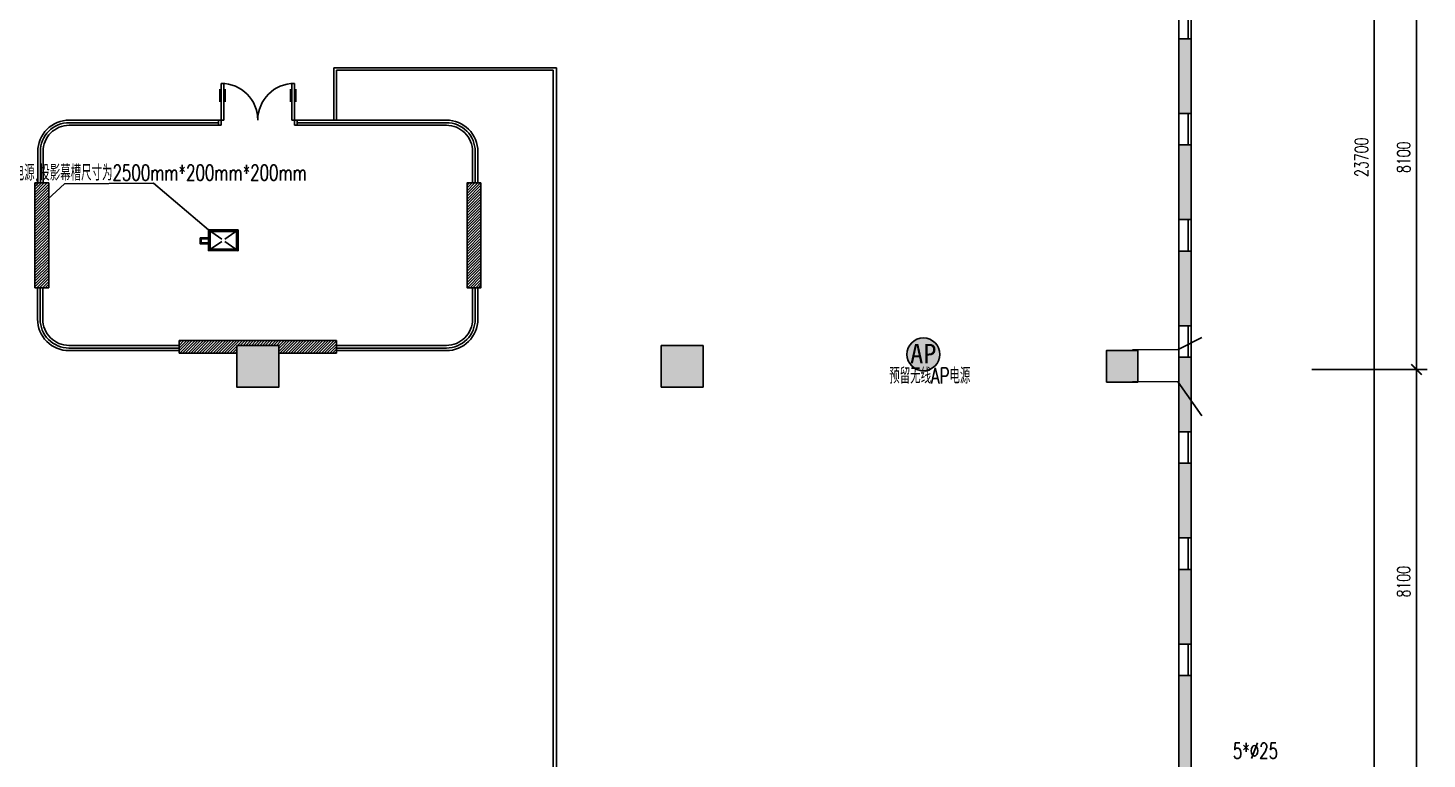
# Model space of a CAD drawing. Extents: x 243000 to 1039751, y -184758 to -16773.
# Drawn here: x 841815 to 868522, y -83681 to -69731 of the extents above; entities that cross this region are included whole.
import ezdxf
from ezdxf.enums import TextEntityAlignment as Align

# ---------------------------------------------------------------- set-up
doc = ezdxf.new("R2010")
doc.units = 0
doc.header["$LTSCALE"] = 1000
doc.header["$MEASUREMENT"] = 0
doc.layers.get('0').update_dxf_attribs({"linetype": 'CONTINUOUS'})
for name, color, linetype in [('_PAS CABLE TRAY', 7, 'CONTINUOUS'), ('WALL', 7, 'CONTINUOUS'), ('Z-TEXT', 7, 'CONTINUOUS'), ('会议', 7, 'CONTINUOUS'), ('楼梯', 4, 'CONTINUOUS'), ('玻璃线', 5, 'CONTINUOUS'), ('轴线标注', 1, 'CONTINUOUS'), ('门', 3, 'CONTINUOUS')]:
    doc.layers.add(name, color=color, linetype=linetype)
doc.styles.add('CHINESE', font='')
doc.styles.add('DIM_FONT', font='romans.shx', dxfattribs={"width": 0.7, "height": 250, "bigfont": 'hztxt.shx'})
doc.styles.add('ROMANS', font='romans.shx', dxfattribs={"width": 0.7, "bigfont": 'hzdxf.shx'})
doc.styles.get('CHINESE').set_extended_font_data('NSimSun')
pattern_1 = [(45, (504728.568, 22557.45), (-26.5165043, 26.5165043), [])]

# ---------------------------------------------------------------- blocks, each defined once
blk = doc.blocks.new('_fzh')
at = {"layer": 'WALL'}
blk.add_hatch(color=7, dxfattribs=at).paths.add_polyline_path([(0.5, 0.5), (-0.5, 0.5), (-0.5, -0.5), (0.5, -0.5)])
at = {"layer": 'WALL', "color": 7}
blk.add_lwpolyline([(-0.5, -0.5), (0.5, -0.5), (0.5, 0.5), (-0.5, 0.5)], close=True, dxfattribs=at)
blk = doc.blocks.new('_ArchTick')
at = {"color": 0, "linetype": 'ByBlock', "const_width": 0.15}
blk.add_lwpolyline([(-0.5, -0.5), (0.5, 0.5)], dxfattribs=at)
blk = doc.blocks.new('ap')
at = {"layer": '_PAS CABLE TRAY', "linetype": 'ByBlock'}
h = blk.add_hatch(color=6, dxfattribs=at)
h.set_gradient(color1=(255, 0, 191), one_color=1, tint=1, name='SPHERICAL')
h.paths.add_polyline_path([(398747, 179710, 1), (398153, 179710, 1)])
at = {"layer": '_PAS CABLE TRAY', "color": 24, "linetype": 'ByBlock'}
blk.add_circle((398450, 179710), 297, dxfattribs=at)
at = {"layer": '_PAS CABLE TRAY', "color": 6, "linetype": 'ByBlock', "insert": (398210, 179900), "char_height": 350, "width": 670, "attachment_point": 1, "style": 'CHINESE'}
blk.add_mtext('{\\fSimSun|b0|i0|c0|p2;\\C4;AP}', dxfattribs=at)

msp = doc.modelspace()

# ---------------------------------------------------------------- hatches: boundary and pattern name
at = {"layer": 'WALL'}
h = msp.add_hatch(color=7, dxfattribs=at)
h.paths.add_polyline_path([(864022, -63263), (863782, -63263), (863782, -61838), (864022, -61838)])
h.paths.add_polyline_path([(864022, -65288), (863782, -65288), (863782, -63863), (864022, -63863)])
h.paths.add_polyline_path([(864022, -67313), (863782, -67313), (863782, -65888), (864022, -65888)])
h.paths.add_polyline_path([(864022, -69338), (863782, -69338), (863782, -68088), (863782, -67913), (864022, -67913)])
h.paths.add_polyline_path([(864022, -71363), (863782, -71363), (863782, -69938), (864022, -69938)])
h.paths.add_polyline_path([(864022, -73388), (863782, -73388), (863782, -71963), (864022, -71963)])
h.paths.add_polyline_path([(864022, -75413), (863782, -75413), (863782, -73988), (864022, -73988)])
h.paths.add_polyline_path([(864022, -77438), (863782, -77438), (863782, -76188), (863782, -76013), (864022, -76013)])
h.paths.add_polyline_path([(864022, -79463), (863782, -79463), (863782, -78038), (864022, -78038)])
h.paths.add_polyline_path([(864022, -81488), (863782, -81488), (863782, -80063), (864022, -80063)])
h.paths.add_polyline_path([(864022, -84113), (863782, -84113), (863782, -83513), (863782, -82088), (864022, -82088), (864022, -83513)])
edge = h.paths.add_edge_path(flags=16)
edge.add_line((863959.8, -83513), (863959.8, -84113))
h = msp.add_hatch(dxfattribs=at)
h.set_pattern_fill('ANSI31', scale=300, style=0)
h.set_pattern_definition(pattern_1)
h.paths.add_polyline_path([(842210.7, -72688), (841946.7, -72688), (841946.7, -74688), (842210.7, -74688)])
h = msp.add_hatch(dxfattribs=at)
h.set_pattern_fill('ANSI31', scale=300, style=0)
h.set_pattern_definition(pattern_1)
h.paths.add_polyline_path([(850462, -72688), (850198, -72688), (850198, -74688), (850462, -74688)])
h = msp.add_hatch(dxfattribs=at)
h.set_pattern_fill('ANSI31', scale=300, style=0)
h.set_pattern_definition(pattern_1)
h.paths.add_polyline_path([(847702, -75936), (847702, -75696), (844702, -75696), (844702, -75936), (845802, -75936), (845802, -75788), (846602, -75788), (846602, -75936)])
for points in [[(845802, -75788), (846602, -75788), (846602, -76588), (845802, -76588)], [(854702, -75788), (853902, -75788), (853902, -76588), (854702, -76588)]]:
    msp.add_hatch(color=7, dxfattribs=at).paths.add_polyline_path(points)

# ---------------------------------------------------------------- linework, layer by layer
at = {"layer": '_PAS CABLE TRAY', "color": 6, "const_width": 25}
for points in [[(863778.8, -75870.1), (862897.9, -75870.1)], [(863778.8, -76481.8), (862897.9, -76481.8)]]:
    msp.add_lwpolyline(points, dxfattribs=at)
at = {"layer": 'WALL', "color": 7}
for p, q in [((863782, -69938), (863782, -71363)), ((864022, -69938), (863782, -69938)), ((864022, -69938), (864022, -71363)), ((864022, -71363), (863782, -71363)), ((863782, -71963), (863782, -73388)), ((864022, -71963), (863782, -71963)), ((864022, -71963), (864022, -73388)), ((864022, -73388), (863782, -73388)), ((863782, -73988), (863782, -75413)), ((864022, -73988), (863782, -73988)), ((864022, -73988), (864022, -75413)), ((864022, -75413), (863782, -75413)), ((844702, -75936), (844702, -75696)), ((844702, -75696), (847702, -75696)), ((847702, -75936), (847702, -75696)), ((853902, -75788), (854702, -75788)), ((853902, -75788), (853902, -76588)), ((854702, -75788), (854702, -76588)), ((844702, -75936), (845802, -75936)), ((846602, -75936), (847702, -75936)), ((863782, -76013), (863782, -76188)), ((864022, -76013), (863782, -76013)), ((864022, -76013), (864022, -77438)), ((863782, -76188), (863782, -77438)), ((853902, -76588), (854702, -76588)), ((864022, -77438), (863782, -77438)), ((863782, -78038), (863782, -79463)), ((864022, -78038), (863782, -78038)), ((864022, -78038), (864022, -79463)), ((864022, -79463), (863782, -79463)), ((863782, -80063), (863782, -81488)), ((864022, -80063), (863782, -80063)), ((864022, -80063), (864022, -81488)), ((864022, -81488), (863782, -81488)), ((863782, -82088), (863782, -83513)), ((864022, -82088), (863782, -82088)), ((864022, -82088), (864022, -84113)), ((863782, -83513), (863782, -84113))]:
    msp.add_line(p, q, dxfattribs=at)
for points in [[(841946.7, -72688), (842210.7, -72688), (842210.7, -74688), (841946.7, -74688)], [(850462, -72688), (850198, -72688), (850198, -74688), (850462, -74688)], [(845802, -75788), (846602, -75788), (846602, -76588), (845802, -76588)]]:
    msp.add_lwpolyline(points, close=True, dxfattribs=at)
at = {"layer": '会议', "color": 6}
for p, q in [((845260, -73585.1), (845513.2, -73762.6)), ((845824.9, -73585.8), (845571.2, -73762.6)), ((845513.2, -73803.1), (845259.5, -73979.9)), ((845571.2, -73803.1), (845824.4, -73980.6))]:
    msp.add_line(p, q, dxfattribs=at)
for points in [[(845260, -73585.1), (845824.9, -73585.8), (845824.4, -73980.6), (845259.5, -73979.9)], [(845289.9, -73615.1), (845794.9, -73615.8), (845794.5, -73950.5), (845289.5, -73949.9)], [(845102, -73732.9), (845262.8, -73733.1), (845262.7, -73852.2), (845101.8, -73852)], [(845120.8, -73756.5), (845265.2, -73756.7), (845265.1, -73828.9), (845120.7, -73828.7)]]:
    msp.add_lwpolyline(points, close=True, dxfattribs=at)
at = {"layer": '楼梯', "color": 7}
for p, q in [((847652, -70488), (851902, -70488)), ((847702, -70538), (851842, -70538)), ((851842, -92448), (851842, -70538))]:
    msp.add_line(p, q, dxfattribs=at)
for points in [[(846502, -92448), (851902, -92448), (851902, -70488)], [(847652, -70488), (847652, -71488)], [(847702, -70538), (847702, -71488), (847702, -71488)]]:
    msp.add_lwpolyline(points, dxfattribs=at)
at = {"layer": '玻璃线', "color": 7}
for p, q in [((863782, -69338), (863782, -69938)), ((863959.8, -69338), (863959.8, -69938)), ((864022, -69338), (864022, -69938)), ((845452, -71488), (845452, -71588)), ((845452, -71488), (845452, -71588)), ((846952, -71488), (846952, -71588)), ((846952, -71488), (846952, -71588)), ((863782, -71363), (863782, -71963)), ((863959.8, -71363), (863959.8, -71963)), ((864022, -71363), (864022, -71963)), ((863782, -73388), (863782, -73988)), ((863959.8, -73388), (863959.8, -73988)), ((864022, -73388), (864022, -73988)), ((863782, -75413), (863782, -76013)), ((863959.8, -75413), (863959.8, -76013)), ((864022, -75413), (864022, -76013)), ((863782, -77438), (863782, -78038)), ((863959.8, -77438), (863959.8, -78038)), ((864022, -77438), (864022, -78038)), ((863782, -79463), (863782, -80063)), ((863959.8, -79463), (863959.8, -80063)), ((864022, -79463), (864022, -80063)), ((863782, -81488), (863782, -82088)), ((863959.8, -81488), (863959.8, -82088)), ((864022, -81488), (864022, -82088))]:
    msp.add_line(p, q, dxfattribs=at)
for points in [[(845452, -71488), (842602, -71488, 0.4142136), (842002, -72088), (842002, -72688)], [(845452, -71538), (842602, -71538, 0.4142136), (842052, -72088), (842052, -72688)], [(850402, -72688), (850402, -72088, 0.4142136), (849802, -71488), (846952, -71488)], [(850352, -72688), (850352, -72088, 0.4142136), (849802, -71538), (846952, -71538)], [(845452, -71588), (842602, -71588, 0.4142136), (842102, -72088), (842102, -72688)], [(850302, -72688), (850302, -72088, 0.4142136), (849802, -71588), (846952, -71588)], [(841996.7, -74688), (841996.7, -75288, 0.4142136), (842596.7, -75888), (844702, -75888)], [(842046.7, -74688), (842046.7, -75288, 0.4142136), (842596.7, -75838), (844702, -75838)], [(842096.7, -74688), (842096.7, -75288, 0.4142136), (842596.7, -75788), (844702, -75788)], [(848695.3, -75888), (849802, -75888, 0.4142136), (850402, -75288), (850402, -74688)], [(848695.3, -75838), (849802, -75838, 0.4142136), (850352, -75288), (850352, -74688)], [(848695.3, -75788), (849802, -75788, 0.4142136), (850302, -75288), (850302, -74688)]]:
    msp.add_lwpolyline(points, format="xyb", dxfattribs=at)
for points in [[(847702, -75788), (848695.3, -75788)], [(847702, -75838), (848695.3, -75838)], [(847702, -75888), (848695.3, -75888)]]:
    msp.add_lwpolyline(points, dxfattribs=at)
at = {"layer": '轴线标注', "color": 1}
for p, q in [((867515.9, -60148), (867515.9, -84248)), ((868322, -67948), (868322, -76448)), ((868322, -76048), (868322, -84548)), ((866322, -76248), (868522, -76248)), ((866322, -76248), (868522, -76248))]:
    msp.add_line(p, q, dxfattribs=at)
at = {"layer": '轴线标注'}
for p, q in [((842513.9, -72702), (842193.9, -72999.3)), ((842513.9, -72702), (844209.6, -72694)), ((844209.6, -72694), (845260, -73585.1))]:
    msp.add_line(p, q, dxfattribs=at)
at = {"layer": '轴线标注', "color": 7}
for p, q in [((863768.6, -75866.5), (864222.9, -75638.1)), ((863773, -76489.7), (864222.9, -77129.5))]:
    msp.add_line(p, q, dxfattribs=at)
at = {"layer": '门', "color": 7}
for p, q in [((845477, -70900), (845477, -71142.5)), ((845502, -70788), (845502, -71588)), ((845552, -70789.8), (845552, -71488)), ((845577, -70900), (845577, -71142.5)), ((846827, -70900), (846827, -71142.5)), ((846852, -70789.8), (846852, -71488)), ((846902, -70788), (846902, -71588)), ((846927, -70900), (846927, -71142.5)), ((845452, -71488), (845552, -71488)), ((846952, -71488), (846852, -71488)), ((845452, -71588), (845502, -71588)), ((846952, -71588), (846902, -71588))]:
    msp.add_line(p, q, dxfattribs=at)
msp.add_lwpolyline([(846202.3, -71488), (846201.8, -71488)], dxfattribs=at)
for centre, start, end in [((845502, -71488), 0, 90), ((846902, -71488), 90, 180)]:
    msp.add_arc(centre, 700, start, end, dxfattribs=at)

# ---------------------------------------------------------------- block references
at = {"layer": '_PAS CABLE TRAY', "color": 6, "linetype": 'ByBlock', "xscale": 1.055999999982305, "yscale": 1.056000000011409, "zscale": 1.056}
msp.add_blockref('ap', (438144.6, -265732.7), dxfattribs=at)
at = {"layer": 'WALL', "color": 7, "xscale": 600, "yscale": 600, "zscale": 600}
msp.add_blockref('_fzh', (862702, -76188), dxfattribs=at)
at = {"layer": '轴线标注', "color": 1, "xscale": 200, "yscale": 200, "zscale": 200}
for rotation in [270, 90]:
    msp.add_blockref('_ArchTick', (868322, -76248), dxfattribs=dict(at, rotation=rotation))

# ---------------------------------------------------------------- texts
at = {"layer": 'Z-TEXT', "color": 3, "style": 'ROMANS', "width": 0.7}
for s, p in [('预留投影机和投影幕电源,投影幕槽尺寸为2500mm*200mm*200mm', (843441.8, -72642.5)), ('预留无线AP电源', (859030.4, -76516.7)), ('5*%%C25', (865246.7, -83674.7))]:
    msp.add_text(s, height=300, dxfattribs=at).set_placement(p, align=Align.CENTER)
at = {"layer": '轴线标注', "color": 2, "insert": (867270.9, -72198), "char_height": 250, "attachment_point": 5, "rotation": 90, "style": 'DIM_FONT'}
msp.add_mtext('\\A1;23700', dxfattribs=at)
at = {"layer": '轴线标注', "color": 1, "char_height": 250, "attachment_point": 5, "rotation": 90, "style": 'DIM_FONT'}
for insert in [(868077, -72198), (868077, -80298)]:
    msp.add_mtext('\\A1;8100', dxfattribs=dict(at, insert=insert))

doc.saveas('drawing.dxf')
